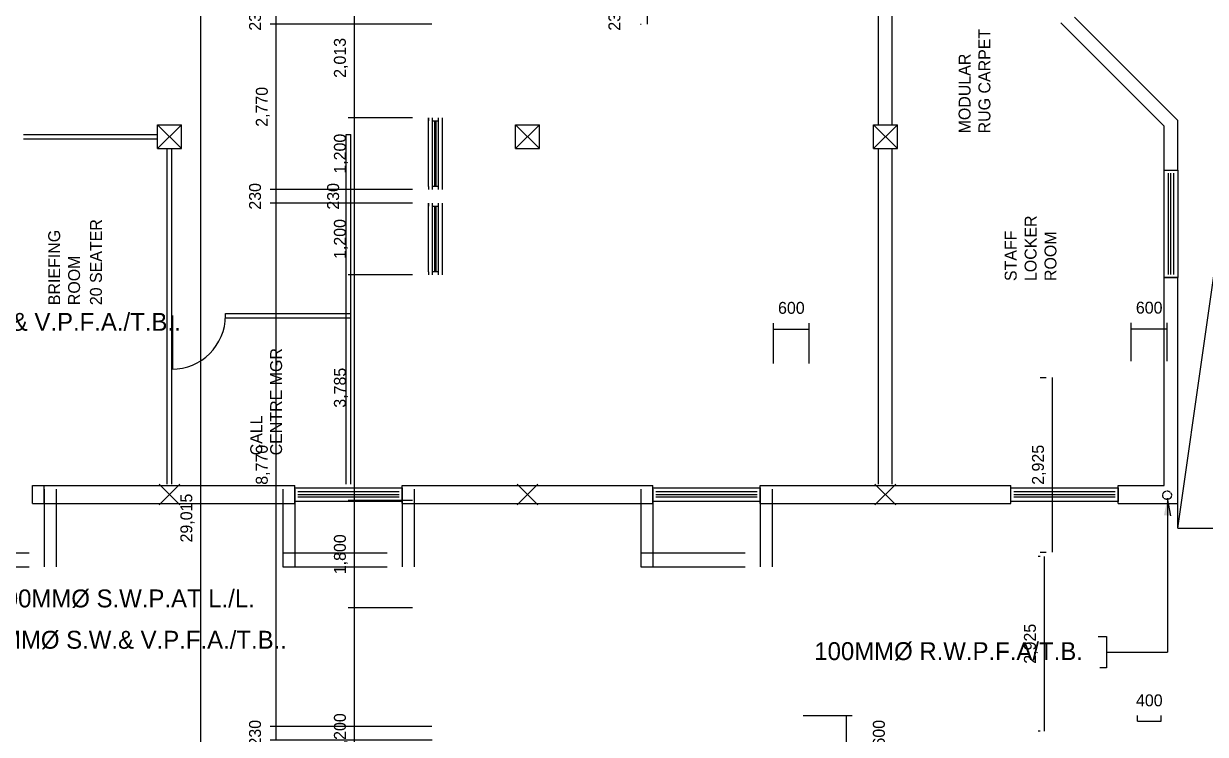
# Model space of a CAD drawing. Extents: x -2017610 to 288295, y -481381 to 250994.
# Drawn here: x 38262 to 58071, y -134851 to -122936 of the extents above; entities that cross this region are included whole.
import ezdxf

# ---------------------------------------------------------------- set-up
doc = ezdxf.new("R2010")
doc.units = 0
doc.header["$LTSCALE"] = 7
doc.header["$MEASUREMENT"] = 0
doc.header["$PDMODE"] = 2
doc.linetypes.add('DASHED2', pattern=[0.375, 0.25, -0.125])
doc.linetypes.add('HIDDEN', pattern=[0.375, 0.25, -0.125])
doc.layers.get('0').update_dxf_attribs({"linetype": 'CONTINUOUS'})
doc.layers.get('DEFPOINTS').update_dxf_attribs({"linetype": 'CONTINUOUS'})
for name, color, linetype in [('DIM', 1, 'CONTINUOUS'), ('DOOR-WINDOW', 8, 'CONTINUOUS'), ('DOORS', 8, 'CONTINUOUS'), ('DRAINAGE', 6, 'CONTINUOUS'), ('LAYER1', 8, 'CONTINUOUS'), ('LAYER2', 8, 'CONTINUOUS'), ('LAYER4', 8, 'CONTINUOUS'), ('LAYER5', 8, 'CONTINUOUS'), ('TEXT', 8, 'CONTINUOUS'), ('TEXT3', 8, 'CONTINUOUS'), ('WALLS', 8, 'CONTINUOUS'), ('WIN_DOORS', 8, 'CONTINUOUS'), ('WINDOWS_DOORS', 8, 'CONTINUOUS')]:
    doc.layers.add(name, color=color, linetype=linetype)
doc.styles.add('LUCY', font='lsansi.ttf')
doc.styles.add('STYLUS', font='stylu.ttf')
doc.dimstyles.new('DIM100S', dxfattribs={"dimscale": 0, "dimtxt": 200, "dimasz": 200, "dimexe": 100, "dimexo": 200, "dimgap": 100, "dimtad": 1, "dimdec": 0, "dimtxsty": 'STYLUS', "dimblk1": 'ARCHTICK', "dimblk2": 'ARCHTICK', "dimsah": 1, "dimcen": 100, "dimclrd": 256, "dimclre": 256, "dimclrt": 10, "dimazin": 3, "dimtfac": 1, "dimtdec": 0, "dimtmove": 0, "dimatfit": 3, "dimtolj": 1, "dimtzin": 0})

# ---------------------------------------------------------------- blocks, each defined once
blk = doc.blocks.new('*D29')
at = {"layer": 'DEFPOINTS', "color": 0}
for p in [(51431, -128057), (50831, -128832), (51431, -128832)]:
    blk.add_point(p, dxfattribs=at)
at = {"layer": 'DIM'}
for p, q in [((50831, -128632), (50831, -127957)), ((51431, -128632), (51431, -127957)), ((50831, -128057), (51431, -128057))]:
    blk.add_line(p, q, dxfattribs=at)
at = {"layer": 'DIM', "color": 10, "insert": (51131, -127703), "char_height": 200, "attachment_point": 5, "style": 'STYLUS'}
blk.add_mtext('\\A1;600', dxfattribs=at)
blk = doc.blocks.new('_ARCHTICK')
blk = doc.blocks.new('*D30')
at = {"layer": 'DEFPOINTS', "color": 0}
for p in [(57429, -128053), (56829, -128795), (57429, -128795)]:
    blk.add_point(p, dxfattribs=at)
at = {"layer": 'DIM'}
for p, q in [((56829, -128595), (56829, -127953)), ((57429, -128595), (57429, -127953)), ((56829, -128053), (57429, -128053))]:
    blk.add_line(p, q, dxfattribs=at)
at = {"layer": 'DIM', "color": 10, "insert": (57129, -127699), "char_height": 200, "attachment_point": 5, "style": 'STYLUS'}
blk.add_mtext('\\A1;600', dxfattribs=at)
blk = doc.blocks.new('*D32')
at = {"layer": 'DEFPOINTS', "color": 0}
for p in [(57331, -134632), (56931, -134832), (57331, -134832)]:
    blk.add_point(p, dxfattribs=at)
at = {"layer": 'DIM'}
for p, q in [((56931, -134632), (56931, -134532)), ((56931, -134632), (57331, -134632)), ((57331, -134632), (57331, -134532))]:
    blk.add_line(p, q, dxfattribs=at)
at = {"layer": 'DIM', "color": 10, "insert": (57131, -134282), "char_height": 200, "attachment_point": 5, "style": 'STYLUS'}
blk.add_mtext('\\A1;400', dxfattribs=at)
blk = doc.blocks.new('W1200')
for p, q in [((50, 230), (0, 230)), ((50, 230), (1200, 230)), ((1200, 230), (1150, 230)), ((0, 165), (1200, 165)), ((0, 65), (1200, 65)), ((0, 0), (50, 0)), ((50, 65), (50, 165)), ((50, 125), (1150, 125)), ((50, 105), (1150, 105)), ((50, 0), (1200, 0)), ((1150, 165), (1150, 65)), ((1150, 0), (1200, 0))]:
    blk.add_line(p, q)
blk = doc.blocks.new('*D111')
at = {"layer": 'DEFPOINTS', "color": 0}
for p in [(51131, -134532), (51131, -135132), (52049, -135132)]:
    blk.add_point(p, dxfattribs=at)
at = {"layer": 'DIM'}
for p, q in [((51331, -134532), (52149, -134532)), ((52049, -134532), (52049, -135132)), ((51331, -135132), (52149, -135132))]:
    blk.add_line(p, q, dxfattribs=at)
at = {"layer": 'DIM', "color": 10, "insert": (52599, -134832), "char_height": 200, "attachment_point": 5, "rotation": 90, "style": 'STYLUS'}
blk.add_mtext('\\A1;600', dxfattribs=at)
blk = doc.blocks.new('*D126')
at = {"layer": 'DEFPOINTS', "color": 0}
for p in [(44981, -122505), (43801, -124517), (44981, -124517)]:
    blk.add_point(p, dxfattribs=at)
at = {"layer": 'DIM'}
for p, q in [((44781, -122505), (43701, -122505)), ((43801, -122505), (43801, -124517)), ((44781, -124517), (43701, -124517))]:
    blk.add_line(p, q, dxfattribs=at)
at = {"layer": 'DIM', "color": 10, "insert": (43582, -123511), "char_height": 200, "attachment_point": 5, "rotation": 90, "style": 'STYLUS'}
blk.add_mtext('\\A1;2,013', dxfattribs=at)
blk = doc.blocks.new('*D127')
at = {"layer": 'DEFPOINTS', "color": 0}
for p in [(44981, -124517), (43801, -125717), (44981, -125717)]:
    blk.add_point(p, dxfattribs=at)
at = {"layer": 'DIM'}
for p, q in [((44781, -124517), (43701, -124517)), ((43801, -124517), (43801, -125717)), ((44781, -125717), (43701, -125717))]:
    blk.add_line(p, q, dxfattribs=at)
at = {"layer": 'DIM', "color": 10, "insert": (43582, -125117), "char_height": 200, "attachment_point": 5, "rotation": 90, "style": 'STYLUS'}
blk.add_mtext('\\A1;1,200', dxfattribs=at)
blk = doc.blocks.new('*D128')
at = {"layer": 'DEFPOINTS', "color": 0}
for p in [(44981, -125717), (43801, -125947), (44981, -125947)]:
    blk.add_point(p, dxfattribs=at)
at = {"layer": 'DIM'}
for p, q in [((44781, -125717), (43701, -125717)), ((43801, -125717), (43801, -125947)), ((44781, -125947), (43701, -125947))]:
    blk.add_line(p, q, dxfattribs=at)
at = {"layer": 'DIM', "color": 10, "insert": (43451, -125832), "char_height": 200, "attachment_point": 5, "rotation": 90, "style": 'STYLUS'}
blk.add_mtext('\\A1;230', dxfattribs=at)
blk = doc.blocks.new('*D129')
at = {"layer": 'DEFPOINTS', "color": 0}
for p in [(44981, -125947), (43801, -127147), (44981, -127147)]:
    blk.add_point(p, dxfattribs=at)
at = {"layer": 'DIM'}
for p, q in [((44781, -125947), (43701, -125947)), ((43801, -125947), (43801, -127147)), ((44781, -127147), (43701, -127147))]:
    blk.add_line(p, q, dxfattribs=at)
at = {"layer": 'DIM', "color": 10, "insert": (43582, -126547), "char_height": 200, "attachment_point": 5, "rotation": 90, "style": 'STYLUS'}
blk.add_mtext('\\A1;1,200', dxfattribs=at)
blk = doc.blocks.new('*D130')
at = {"layer": 'DEFPOINTS', "color": 0}
for p in [(44981, -127147), (43801, -130932), (44981, -130932)]:
    blk.add_point(p, dxfattribs=at)
at = {"layer": 'DIM'}
for p, q in [((44781, -127147), (43701, -127147)), ((43801, -127147), (43801, -130932)), ((44781, -130932), (43701, -130932))]:
    blk.add_line(p, q, dxfattribs=at)
at = {"layer": 'DIM', "color": 10, "insert": (43582, -129040), "char_height": 200, "attachment_point": 5, "rotation": 90, "style": 'STYLUS'}
blk.add_mtext('\\A1;3,785', dxfattribs=at)
blk = doc.blocks.new('*D131')
at = {"layer": 'DEFPOINTS', "color": 0}
for p in [(44981, -130932), (43801, -132732), (44981, -132732)]:
    blk.add_point(p, dxfattribs=at)
at = {"layer": 'DIM'}
for p, q in [((44781, -130932), (43701, -130932)), ((43801, -130932), (43801, -132732)), ((44781, -132732), (43701, -132732))]:
    blk.add_line(p, q, dxfattribs=at)
at = {"layer": 'DIM', "color": 10, "insert": (43582, -131832), "char_height": 200, "attachment_point": 5, "rotation": 90, "style": 'STYLUS'}
blk.add_mtext('\\A1;1,800', dxfattribs=at)
blk = doc.blocks.new('*D132')
at = {"layer": 'DEFPOINTS', "color": 0}
for p in [(44981, -132732), (43801, -136932), (44981, -136932)]:
    blk.add_point(p, dxfattribs=at)
at = {"layer": 'DIM'}
for p, q in [((44781, -132732), (43701, -132732)), ((43801, -132732), (43801, -136932)), ((44781, -136932), (43701, -136932))]:
    blk.add_line(p, q, dxfattribs=at)
at = {"layer": 'DIM', "color": 10, "insert": (43582, -134832), "char_height": 200, "attachment_point": 5, "rotation": 90, "style": 'STYLUS'}
blk.add_mtext('\\A1;4,200', dxfattribs=at)
blk = doc.blocks.new('*D147')
at = {"layer": 'DEFPOINTS', "color": 0}
for p in [(45306, -122717), (42492, -122947), (45306, -122947)]:
    blk.add_point(p, dxfattribs=at)
at = {"layer": 'DIM'}
for p, q in [((45106, -122717), (42392, -122717)), ((42492, -122717), (42492, -122947)), ((45106, -122947), (42392, -122947))]:
    blk.add_line(p, q, dxfattribs=at)
at = {"layer": 'DIM', "color": 10, "insert": (42142, -122832), "char_height": 200, "attachment_point": 5, "rotation": 90, "style": 'STYLUS'}
blk.add_mtext('\\A1;230', dxfattribs=at)
blk = doc.blocks.new('*D148')
at = {"layer": 'DEFPOINTS', "color": 0}
for p in [(45306, -122947), (42492, -125717), (44981, -125717)]:
    blk.add_point(p, dxfattribs=at)
at = {"layer": 'DIM'}
for p, q in [((45106, -122947), (42392, -122947)), ((42492, -122947), (42492, -125717)), ((44781, -125717), (42392, -125717))]:
    blk.add_line(p, q, dxfattribs=at)
at = {"layer": 'DIM', "color": 10, "insert": (42273, -124332), "char_height": 200, "attachment_point": 5, "rotation": 90, "style": 'STYLUS'}
blk.add_mtext('\\A1;2,770', dxfattribs=at)
blk = doc.blocks.new('*D149')
at = {"layer": 'DEFPOINTS', "color": 0}
for p in [(44981, -125717), (42492, -125947), (44981, -125947)]:
    blk.add_point(p, dxfattribs=at)
at = {"layer": 'DIM'}
for p, q in [((44781, -125717), (42392, -125717)), ((42492, -125717), (42492, -125947)), ((44781, -125947), (42392, -125947))]:
    blk.add_line(p, q, dxfattribs=at)
at = {"layer": 'DIM', "color": 10, "insert": (42142, -125832), "char_height": 200, "attachment_point": 5, "rotation": 90, "style": 'STYLUS'}
blk.add_mtext('\\A1;230', dxfattribs=at)
blk = doc.blocks.new('*D150')
at = {"layer": 'DEFPOINTS', "color": 0}
for p in [(44981, -125947), (42492, -134717), (45306, -134717)]:
    blk.add_point(p, dxfattribs=at)
at = {"layer": 'DIM'}
for p, q in [((44781, -125947), (42392, -125947)), ((42492, -125947), (42492, -134717)), ((45106, -134717), (42392, -134717))]:
    blk.add_line(p, q, dxfattribs=at)
at = {"layer": 'DIM', "color": 10, "insert": (42273, -130332), "char_height": 200, "attachment_point": 5, "rotation": 90, "style": 'STYLUS'}
blk.add_mtext('\\A1;8,770', dxfattribs=at)
blk = doc.blocks.new('*D151')
at = {"layer": 'DEFPOINTS', "color": 0}
for p in [(45306, -134717), (42492, -134947), (45312, -134947)]:
    blk.add_point(p, dxfattribs=at)
at = {"layer": 'DIM'}
for p, q in [((45106, -134717), (42392, -134717)), ((42492, -134717), (42492, -134947)), ((45112, -134947), (42392, -134947))]:
    blk.add_line(p, q, dxfattribs=at)
at = {"layer": 'DIM', "color": 10, "insert": (42142, -134832), "char_height": 200, "attachment_point": 5, "rotation": 90, "style": 'STYLUS'}
blk.add_mtext('\\A1;230', dxfattribs=at)
blk = doc.blocks.new('*D156')
at = {"layer": 'DEFPOINTS', "color": 0}
for p in [(44981, -116717), (41227, -145732), (44981, -145732)]:
    blk.add_point(p, dxfattribs=at)
at = {"layer": 'DIM'}
for p, q in [((44781, -116717), (41127, -116717)), ((41227, -116717), (41227, -145732)), ((44781, -145732), (41127, -145732))]:
    blk.add_line(p, q, dxfattribs=at)
at = {"layer": 'DIM', "color": 10, "insert": (41008, -131225), "char_height": 200, "attachment_point": 5, "rotation": 90, "style": 'STYLUS'}
blk.add_mtext('\\A1;29,015', dxfattribs=at)
blk = doc.blocks.new('*D186')
at = {"layer": 'DEFPOINTS', "color": 0}
for p in [(48711, -122717), (48716, -122947), (48800, -122947)]:
    blk.add_point(p, dxfattribs=at)
at = {"layer": 'DIM'}
for p, q in [((48716, -122717), (48716, -122947)), ((48911, -122717), (48816, -122717)), ((48600, -122947), (48616, -122947))]:
    blk.add_line(p, q, dxfattribs=at)
at = {"layer": 'DIM', "color": 10, "insert": (48166, -122832), "char_height": 200, "attachment_point": 5, "rotation": 90, "style": 'STYLUS'}
blk.add_mtext('\\A1;230', dxfattribs=at)
blk = doc.blocks.new('*D367')
at = {"layer": 'DEFPOINTS', "color": 0}
for p in [(55501, -128870), (55501, -131795), (55501, -131795)]:
    blk.add_point(p, dxfattribs=at)
at = {"layer": 'DIM'}
for p, q in [((55301, -128870), (55401, -128870)), ((55501, -128870), (55501, -131795)), ((55301, -131795), (55401, -131795))]:
    blk.add_line(p, q, dxfattribs=at)
at = {"layer": 'DIM', "color": 10, "insert": (55283, -130332), "char_height": 200, "attachment_point": 5, "rotation": 90, "style": 'STYLUS'}
blk.add_mtext('\\A1;2,925', dxfattribs=at)
blk = doc.blocks.new('*D368')
at = {"layer": 'DEFPOINTS', "color": 0}
for p in [(55501, -131870), (55366, -134795), (55501, -134795)]:
    blk.add_point(p, dxfattribs=at)
at = {"layer": 'DIM'}
for p, q in [((55301, -131870), (55266, -131870)), ((55366, -131870), (55366, -134795)), ((55301, -134795), (55266, -134795))]:
    blk.add_line(p, q, dxfattribs=at)
at = {"layer": 'DIM', "color": 10, "insert": (55148, -133332), "char_height": 200, "attachment_point": 5, "rotation": 90, "style": 'STYLUS'}
blk.add_mtext('\\A1;2,925', dxfattribs=at)
blk = doc.blocks.new('W1800')
at = {"layer": 'WINDOWS_DOORS'}
for p, q in [((0, -1800), (0, 0)), ((0, 0), (230, 0)), ((230, 0), (230, -1800)), ((69, -1750), (69, -50)), ((114, -50), (114, -1750)), ((161, -1750), (161, -50)), ((230, -1800), (0, -1800))]:
    blk.add_line(p, q, dxfattribs=at)
blk = doc.blocks.new('900_DOOR_2')
at = {"layer": 'LAYER5'}
for p, q in [((900, 20), (0, 20)), ((900, 0), (0, 0))]:
    blk.add_line(p, q, dxfattribs=at)
blk.add_arc((0, 0), 900, 0, 90, dxfattribs=at)

msp = doc.modelspace()

# ---------------------------------------------------------------- linework, layer by layer
at = {"layer": 'DRAINAGE', "color": 6, "linetype": 'HIDDEN'}
msp.add_circle((57429.5, -130842.2), 72.8, dxfattribs=at)
at = {"layer": 'LAYER1'}
for p, q in [((57607.4, -131395.5), (60757.4, -109265.5)), ((52507.4, -124630.5), (52907.4, -125030.5)), ((52507.4, -125030.5), (52907.4, -124630.5)), ((40532.4, -130655.5), (40882.4, -131005.5)), ((40882.4, -130655.5), (40532.4, -131005.5)), ((46532.4, -130655.5), (46882.4, -131005.5)), ((46882.4, -130655.5), (46532.4, -131005.5)), ((52532.4, -130655.5), (52882.4, -131005.5)), ((52882.4, -130655.5), (52532.4, -131005.5)), ((57607.4, -131395.5), (57607.4, -130945.5)), ((57607.4, -131395.5), (60757.4, -131395.5))]:
    msp.add_line(p, q, dxfattribs=at)
at = {"layer": 'LAYER2'}
for p, q in [((52507.4, -124630.5), (52907.4, -124630.5)), ((52507.4, -125030.5), (52507.4, -124630.5)), ((52907.4, -125030.5), (52907.4, -124630.5)), ((52507.4, -125030.5), (52907.4, -125030.5))]:
    msp.add_line(p, q, dxfattribs=at)
at = {"layer": 'LAYER4', "color": 8, "linetype": 'DASHED2', "ltscale": 1000}
for p, q in [((38607.4, -130740.5), (38607.4, -132040.5)), ((38807.4, -130740.5), (38807.4, -132040.5)), ((36607.4, -131810.5), (38807.4, -131810.5)), ((36607.4, -132040.5), (38807.4, -132040.5))]:
    msp.add_line(p, q, dxfattribs=at)
at = {"layer": 'LAYER4', "linetype": 'DASHED2', "ltscale": 1000}
for p, q in [((42607.4, -130740.5), (42607.4, -132040.5)), ((42807.4, -130740.5), (42807.4, -132040.5)), ((44607.4, -130740.5), (44607.4, -132040.5)), ((44807.4, -130740.5), (44807.4, -132040.5)), ((48607.4, -130740.5), (48607.4, -132040.5)), ((48807.4, -130740.5), (48807.4, -132040.5)), ((50607.4, -130740.5), (50607.4, -132040.5)), ((50807.4, -130740.5), (50807.4, -132040.5)), ((42607.4, -131810.5), (44807.4, -131810.5)), ((48607.4, -131810.5), (50807.4, -131810.5)), ((42607.4, -132040.5), (44807.4, -132040.5)), ((48607.4, -132040.5), (50807.4, -132040.5))]:
    msp.add_line(p, q, dxfattribs=at)
at = {"layer": 'TEXT3', "color": 1}
for p, q in [((57435.1, -130893.1), (57435.1, -133472.7)), ((57493.2, -131186.1), (57435.1, -130893.1)), ((56271.9, -133210.7), (56413.2, -133210.7)), ((56413.2, -133210.7), (56413.2, -133734.7)), ((56413.2, -133472.7), (57435.1, -133472.7)), ((56413.2, -133734.7), (56304.2, -133734.7))]:
    msp.add_line(p, q, dxfattribs=at)
msp.add_solid([(57376.9, -131179.3), (57435.1, -130893.1), (57493.2, -131186.1)], dxfattribs=at)
at = {"layer": 'WALLS'}
for p, q in [((52592.4, -124630.5), (52592.4, -120080.5)), ((52822.4, -124630.5), (52822.4, -120080.5)), ((55647.4, -122925.8), (57377.4, -124655.8)), ((55877.4, -122830.5), (57607.4, -124560.5)), ((57607.4, -125390.5), (57607.4, -124560.5)), ((40507.4, -124630.5), (40907.4, -124630.5)), ((40507.4, -125030.5), (40507.4, -124630.5)), ((40507.4, -124630.5), (40907.4, -125030.5)), ((40507.4, -125030.5), (40907.4, -124630.5)), ((40907.4, -125030.5), (40907.4, -124630.5)), ((46507.4, -124630.5), (46907.4, -124630.5)), ((46507.4, -125030.5), (46507.4, -124630.5)), ((46507.4, -124630.5), (46907.4, -125030.5)), ((46507.4, -125030.5), (46907.4, -124630.5)), ((46907.4, -125030.5), (46907.4, -124630.5)), ((57377.4, -125390.5), (57377.4, -124655.8)), ((38262.4, -124793), (40507.4, -124793)), ((38262.4, -124868), (40507.4, -124868)), ((43669.9, -124793), (43744.9, -124793)), ((43669.9, -130655.5), (43669.9, -124793)), ((43669.9, -124793), (43744.9, -124793)), ((43744.9, -130655.5), (43744.9, -124793)), ((40507.4, -125030.5), (40907.4, -125030.5)), ((40669.9, -130655.5), (40669.9, -125030.5)), ((40744.9, -130655.5), (40744.9, -125030.5)), ((46507.4, -125030.5), (46907.4, -125030.5)), ((52592.4, -130655.5), (52592.4, -125030.5)), ((52822.4, -130655.5), (52822.4, -125030.5)), ((57377.4, -125390.5), (57607.4, -125390.5)), ((57377.4, -130680.5), (57377.4, -127190.5)), ((57377.4, -127190.5), (57607.4, -127190.5)), ((57607.4, -130980.5), (57607.4, -127190.5)), ((41644.9, -127868), (41644.9, -127793)), ((41644.9, -127793), (43744.9, -127793)), ((41644.9, -127868), (43744.9, -127868)), ((38412.4, -130980.5), (38412.4, -130680.5)), ((38607.4, -130980.5), (38607.4, -130680.5)), ((42807.4, -130980.5), (42807.4, -130680.5)), ((44607.4, -130980.5), (44607.4, -130680.5)), ((44607.4, -130680.5), (48807.4, -130680.5)), ((48807.4, -130980.5), (48807.4, -130680.5)), ((50607.4, -130980.5), (50607.4, -130680.5)), ((50607.4, -130680.5), (54807.4, -130680.5)), ((54807.4, -130980.5), (54807.4, -130680.5)), ((56607.4, -130980.5), (56607.4, -130680.5)), ((56607.4, -130680.5), (57377.4, -130680.5)), ((44607.4, -130980.5), (48807.4, -130980.5)), ((50607.4, -130980.5), (54807.4, -130980.5)), ((56607.4, -130980.5), (57607.4, -130980.5))]:
    msp.add_line(p, q, dxfattribs=at)
at = {"layer": 'WALLS', "color": 8}
for p, q in [((38412.4, -130680.5), (42807.4, -130680.5)), ((38412.4, -130980.5), (42807.4, -130980.5))]:
    msp.add_line(p, q, dxfattribs=at)

# ---------------------------------------------------------------- block references
at = {"layer": 'DOOR-WINDOW', "rotation": 90}
for p in [(45281.2, -125717.2), (45281.2, -127147.2)]:
    msp.add_blockref('W1200', p, dxfattribs=at)
at = {"layer": 'WALLS', "rotation": 270}
msp.add_blockref('900_DOOR_2', (40744.9, -127830.5), dxfattribs=at)
at = {"layer": 'WIN_DOORS'}
for p, rotation in [((57607.4, -127190.5), 180), ((42807.4, -130945.5), 89.99999999999999), ((48807.4, -130945.5), 89.99999999999999), ((54807.4, -130945.5), 89.99999999999999)]:
    msp.add_blockref('W1800', p, dxfattribs=dict(at, rotation=rotation))

# ---------------------------------------------------------------- texts
at = {"layer": 'DOORS', "color": 1, "char_height": 300, "width": 15498, "attachment_point": 1, "style": 'LUCY'}
for s, insert in [('50MM%%c W.W.& V.P.F.A./T.B..', (35545.7, -127785.7)), ('100MM%%c S.W.P.AT L./L.', (37723.9, -132422.3)), ('100MM%%c S.W.& V.P.F.A./T.B..', (37213.9, -133115)), ('100MM%%c R.W.P.F.A/T.B.', (51515.7, -133305.7))]:
    msp.add_mtext(s, dxfattribs=dict(at, insert=insert))
at = {"layer": 'TEXT', "char_height": 200, "width": 1801, "attachment_point": 7, "rotation": 90, "style": 'STYLUS'}
for s, insert in [('MODULAR RUG CARPET', (54470.4, -124776.8)), ('STAFF LOCKER ROOM', (55577.2, -127252.1)), ('BRIEFING ROOM', (39210.8, -127655.9))]:
    msp.add_mtext(s, dxfattribs=dict(at, insert=insert))
at = {"layer": 'WALLS', "char_height": 200, "width": 1801, "attachment_point": 7, "rotation": 90, "style": 'STYLUS'}
for s, insert in [('20 SEATER', (39577.1, -127655.9)), ('CALL CENTRE MGR', (42597.3, -130173.5))]:
    msp.add_mtext(s, dxfattribs=dict(at, insert=insert))

# ---------------------------------------------------------------- dimensions: what is measured, and where the dimension line sits
at = {"layer": 'DIM'}
for base, p1, p2, picture, middle in [((41227.3, -145732.2), (44981.2, -116717.2), (44981.2, -145732.2), '*D156', (41008.2, -131224.7)), ((42491.8, -122947.2), (45306.2, -122717.2), (45306.2, -122947.2), '*D147', (42141.8, -122832.2)), ((43801.399491, -124517.1723152), (44981.2204138, -122504.6723152), (44981.2204138, -124517.1723152), '*D126', (43582.3518719, -123510.9223152)), ((48715.7, -122947.2), (48711.4, -122717.2), (48800.2, -122947.2), '*D186', (48165.7, -122832.2)), ((42491.8, -125717.2), (45306.2, -122947.2), (44981.2, -125717.2), '*D148', (42272.8, -124332.2)), ((43801.4, -125717.2), (44981.2, -124517.2), (44981.2, -125717.2), '*D127', (43582.4, -125117.2)), ((42491.8, -125947.2), (44981.2, -125717.2), (44981.2, -125947.2), '*D149', (42141.8, -125832.2)), ((43801.4, -125947.2), (44981.2, -125717.2), (44981.2, -125947.2), '*D128', (43451.4, -125832.2)), ((42491.8, -134717.2), (44981.2, -125947.2), (45306.2, -134717.2), '*D150', (42272.8, -130332.2)), ((43801.4, -127147.2), (44981.2, -125947.2), (44981.2, -127147.2), '*D129', (43582.4, -126547.2)), ((43801.4, -130932.2), (44981.2, -127147.2), (44981.2, -130932.2), '*D130', (43582.4, -129039.7)), ((55501.1, -131794.7), (55501.1, -128869.7), (55501.1, -131794.7), '*D367', (55283.1, -130332.2)), ((43801.4, -132732.2), (44981.2, -130932.2), (44981.2, -132732.2), '*D131', (43582.4, -131832.2)), ((55366.5, -134794.7), (55501.1, -131869.7), (55501.1, -134794.7), '*D368', (55148.5, -133332.2)), ((43801.4, -136932.2), (44981.2, -132732.2), (44981.2, -136932.2), '*D132', (43582.4, -134832.2)), ((42491.8, -134947.2), (45306.2, -134717.2), (45312, -134947.2), '*D151', (42141.8, -134832.2)), ((52049.1, -135132.2), (51131.2, -134532.2), (51131.2, -135132.2), '*D111', (52599.1, -134832.2))]:
    dim = msp.add_linear_dim(base=base, p1=p1, p2=p2, angle=90, dimstyle='DIM100S', override={"dimscale": 1}, dxfattribs=at)
    dim.commit()
    dim.dimension.update_dxf_attribs({"geometry": picture, "text_midpoint": middle})
for base, p1, p2, picture, middle in [((51431.2, -128057.1), (50831.2, -128832.2), (51431.2, -128832.2), '*D29', (51131.2, -127702.6)), ((57428.9, -128053.2), (56828.9, -128794.7), (57428.9, -128794.7), '*D30', (57128.9, -127698.8)), ((57331.2, -134632.2), (56931.2, -134832.2), (57331.2, -134832.2), '*D32', (57131.2, -134282.2))]:
    dim = msp.add_linear_dim(base=base, p1=p1, p2=p2, dimstyle='DIM100S', override={"dimscale": 1}, dxfattribs=at)
    dim.commit()
    dim.dimension.update_dxf_attribs({"geometry": picture, "text_midpoint": middle})

doc.saveas('drawing.dxf')
